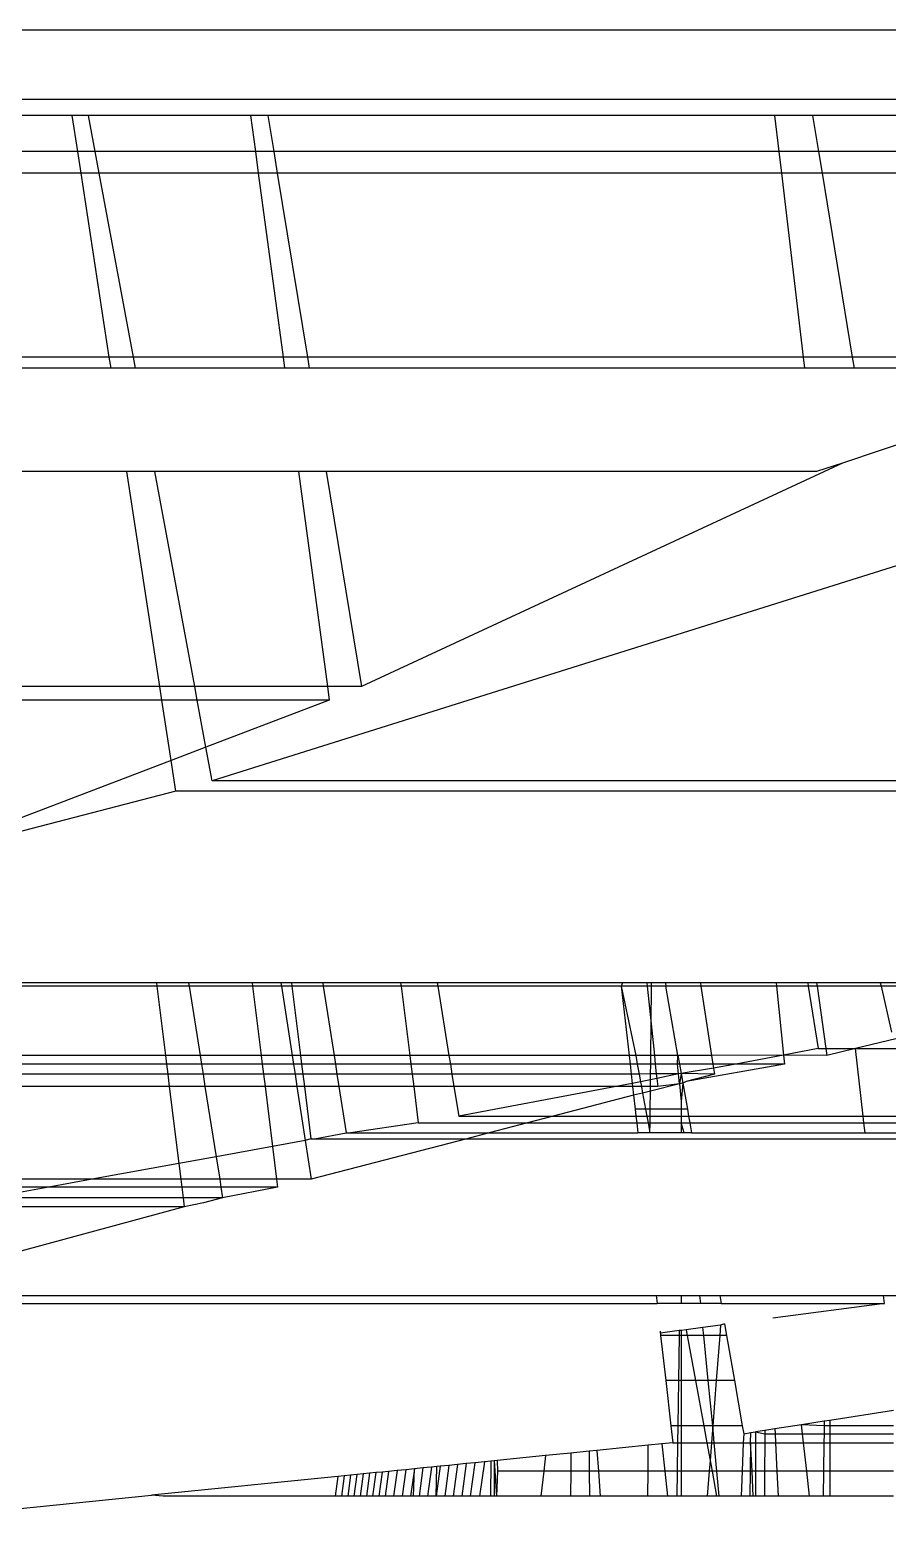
# Model space of a CAD drawing. Extents: x -24961 to 905641, y -154323 to 635957.
# Drawn here: x 438006.66 to 438018.54, y -143408.43 to -143387.59 of the extents above; entities that cross this region are included whole.
import ezdxf

# ---------------------------------------------------------------- set-up
doc = ezdxf.new("R2010")
doc.units = 0
doc.header["$LTSCALE"] = 1000
doc.header["$MEASUREMENT"] = 0

msp = doc.modelspace()

# ---------------------------------------------------------------- linework, layer by layer
for p, q in [((438029.848, -143387.592), (438006.189, -143387.592)), ((438030.028, -143388.552), (438004.612, -143388.552)), ((438007.241, -143388.776), (438004.22, -143388.776)), ((438007.317, -143389.275), (438007.241, -143388.776)), ((438007.467, -143388.776), (438007.241, -143388.776)), ((438007.56, -143389.275), (438007.467, -143388.776)), ((438009.712, -143388.776), (438007.467, -143388.776)), ((438009.712, -143388.776), (438009.779, -143389.275)), ((438009.95, -143388.776), (438009.712, -143388.776)), ((438009.95, -143388.776), (438010.032, -143389.275)), ((438016.974, -143388.776), (438009.95, -143388.776)), ((438016.974, -143388.776), (438017.033, -143389.275)), ((438017.5, -143388.776), (438016.974, -143388.776)), ((438017.5, -143388.776), (438017.582, -143389.275)), ((438018.74, -143388.776), (438017.5, -143388.776)), ((438007.317, -143389.275), (438003.278, -143389.275)), ((438007.56, -143389.275), (438007.317, -143389.275)), ((438007.363, -143389.574), (438007.317, -143389.275)), ((438007.615, -143389.574), (438007.56, -143389.275)), ((438009.779, -143389.275), (438007.56, -143389.275)), ((438009.779, -143389.275), (438009.819, -143389.574)), ((438010.032, -143389.275), (438009.779, -143389.275)), ((438010.032, -143389.275), (438010.081, -143389.574)), ((438017.033, -143389.275), (438010.032, -143389.275)), ((438017.033, -143389.275), (438017.068, -143389.574)), ((438017.582, -143389.275), (438017.033, -143389.275)), ((438017.582, -143389.275), (438017.631, -143389.574)), ((438018.833, -143389.275), (438017.582, -143389.275)), ((438007.363, -143389.574), (438002.642, -143389.574)), ((438007.615, -143389.574), (438007.363, -143389.574)), ((438007.754, -143392.12), (438007.363, -143389.574)), ((438009.819, -143389.574), (438007.615, -143389.574)), ((438008.089, -143392.12), (438007.615, -143389.574)), ((438009.819, -143389.574), (438010.162, -143392.12)), ((438010.081, -143389.574), (438009.819, -143389.574)), ((438010.081, -143389.574), (438010.5, -143392.12)), ((438017.068, -143389.574), (438010.081, -143389.574)), ((438017.068, -143389.574), (438017.369, -143392.12)), ((438017.631, -143389.574), (438017.068, -143389.574)), ((438017.631, -143389.574), (438018.049, -143392.12)), ((438018.888, -143389.574), (438017.631, -143389.574)), ((438007.754, -143392.12), (438001.235, -143392.12)), ((438007.778, -143392.273), (438007.754, -143392.12)), ((438008.089, -143392.12), (438007.754, -143392.12)), ((438008.118, -143392.273), (438008.089, -143392.12)), ((438010.162, -143392.12), (438008.089, -143392.12)), ((438010.162, -143392.12), (438010.183, -143392.273)), ((438010.5, -143392.12), (438010.162, -143392.12)), ((438010.5, -143392.12), (438010.525, -143392.273)), ((438017.369, -143392.12), (438010.5, -143392.12)), ((438017.369, -143392.12), (438017.387, -143392.273)), ((438018.049, -143392.12), (438017.369, -143392.12)), ((438018.049, -143392.12), (438018.075, -143392.273)), ((438019.362, -143392.12), (438018.049, -143392.12)), ((438007.778, -143392.273), (438001.26, -143392.273)), ((438008.118, -143392.273), (438007.778, -143392.273)), ((438010.183, -143392.273), (438008.118, -143392.273)), ((438010.525, -143392.273), (438010.183, -143392.273)), ((438017.387, -143392.273), (438010.525, -143392.273)), ((438018.075, -143392.273), (438017.387, -143392.273)), ((438019.391, -143392.273), (438018.075, -143392.273)), ((438019.535, -143393.047), (438017.913, -143393.588)), ((438007.998, -143393.707), (438001.498, -143393.707)), ((438008.454, -143396.683), (438007.998, -143393.707)), ((438008.384, -143393.707), (438007.998, -143393.707)), ((438008.938, -143396.683), (438008.384, -143393.707)), ((438010.376, -143393.707), (438008.384, -143393.707)), ((438010.376, -143393.707), (438010.777, -143396.683)), ((438010.76, -143393.707), (438010.376, -143393.707)), ((438010.76, -143393.707), (438011.249, -143396.683)), ((438017.556, -143393.707), (438010.76, -143393.707)), ((438017.913, -143393.588), (438011.249, -143396.683)), ((438017.913, -143393.588), (438017.556, -143393.707)), ((438019.832, -143394.645), (438009.181, -143397.989)), ((438008.454, -143396.683), (438001.993, -143396.683)), ((438008.483, -143396.872), (438008.454, -143396.683)), ((438008.938, -143396.683), (438008.454, -143396.683)), ((438008.973, -143396.872), (438008.938, -143396.683)), ((438010.777, -143396.683), (438008.938, -143396.683)), ((438010.777, -143396.683), (438010.802, -143396.872)), ((438011.249, -143396.683), (438010.777, -143396.683)), ((438008.483, -143396.872), (438002.024, -143396.872)), ((438008.611, -143397.707), (438008.483, -143396.872)), ((438008.973, -143396.872), (438008.483, -143396.872)), ((438009.094, -143397.522), (438008.973, -143396.872)), ((438010.802, -143396.872), (438008.973, -143396.872)), ((438010.802, -143396.872), (438009.094, -143397.522)), ((438009.094, -143397.522), (438008.611, -143397.707)), ((438009.181, -143397.989), (438009.094, -143397.522)), ((438008.611, -143397.707), (438004.981, -143399.09)), ((438008.677, -143398.133), (438008.611, -143397.707)), ((438021.469, -143397.989), (438009.181, -143397.989)), ((438008.677, -143398.133), (438004.981, -143399.09)), ((438021.491, -143398.133), (438008.677, -143398.133)), ((438008.406, -143400.787), (438000.864, -143400.787)), ((438008.852, -143400.787), (438008.406, -143400.787)), ((438008.406, -143400.787), (438008.412, -143400.834)), ((438009.733, -143400.787), (438008.852, -143400.787)), ((438008.852, -143400.787), (438008.86, -143400.834)), ((438009.733, -143400.787), (438009.739, -143400.834)), ((438010.132, -143400.787), (438009.733, -143400.787)), ((438010.277, -143400.787), (438010.132, -143400.787)), ((438010.132, -143400.787), (438010.139, -143400.834)), ((438010.711, -143400.787), (438010.277, -143400.787)), ((438010.277, -143400.787), (438010.283, -143400.834)), ((438010.711, -143400.787), (438010.718, -143400.834)), ((438011.791, -143400.787), (438010.711, -143400.787)), ((438011.791, -143400.787), (438011.797, -143400.834)), ((438012.298, -143400.787), (438011.791, -143400.787)), ((438012.298, -143400.787), (438012.306, -143400.834)), ((438014.864, -143400.787), (438012.298, -143400.787)), ((438014.864, -143400.787), (438014.848, -143400.834)), ((438015.202, -143400.787), (438014.864, -143400.787)), ((438015.202, -143400.787), (438015.207, -143400.834)), ((438015.267, -143400.787), (438015.202, -143400.787)), ((438015.46, -143400.787), (438015.267, -143400.787)), ((438015.267, -143400.834), (438015.267, -143400.787)), ((438015.46, -143400.787), (438015.468, -143400.834)), ((438015.945, -143400.787), (438015.46, -143400.787)), ((438016.993, -143400.787), (438015.945, -143400.787)), ((438015.945, -143400.787), (438015.953, -143400.834)), ((438016.993, -143400.787), (438016.998, -143400.834)), ((438017.432, -143400.787), (438016.993, -143400.787)), ((438017.432, -143400.787), (438017.44, -143400.834)), ((438017.556, -143400.787), (438017.432, -143400.787)), ((438017.556, -143400.787), (438017.562, -143400.834)), ((438018.438, -143400.787), (438017.556, -143400.787)), ((438018.438, -143400.787), (438018.449, -143400.834)), ((438021.185, -143400.787), (438018.438, -143400.787)), ((438008.412, -143400.834), (438000.764, -143400.834)), ((438008.86, -143400.834), (438008.412, -143400.834)), ((438008.412, -143400.834), (438008.531, -143401.792)), ((438009.739, -143400.834), (438008.86, -143400.834)), ((438008.86, -143400.834), (438009.012, -143401.792)), ((438010.139, -143400.834), (438009.739, -143400.834)), ((438009.739, -143400.834), (438009.859, -143401.792)), ((438010.283, -143400.834), (438010.139, -143400.834)), ((438010.139, -143400.834), (438010.287, -143401.792)), ((438010.718, -143400.834), (438010.283, -143400.834)), ((438010.283, -143400.834), (438010.404, -143401.792)), ((438011.797, -143400.834), (438010.718, -143400.834)), ((438010.718, -143400.834), (438010.868, -143401.792)), ((438012.306, -143400.834), (438011.797, -143400.834)), ((438011.797, -143400.834), (438011.918, -143401.792)), ((438014.848, -143400.834), (438012.306, -143400.834)), ((438012.306, -143400.834), (438012.46, -143401.792)), ((438015.207, -143400.834), (438014.848, -143400.834)), ((438014.848, -143400.834), (438015.049, -143401.792)), ((438014.848, -143400.834), (438014.956, -143401.792)), ((438015.267, -143400.834), (438015.207, -143400.834)), ((438015.207, -143400.834), (438015.261, -143401.355)), ((438015.261, -143401.355), (438015.267, -143400.834)), ((438015.468, -143400.834), (438015.267, -143400.834)), ((438015.953, -143400.834), (438015.468, -143400.834)), ((438015.634, -143401.792), (438015.468, -143400.834)), ((438015.953, -143400.834), (438016.1, -143401.792)), ((438016.998, -143400.834), (438015.953, -143400.834)), ((438016.998, -143400.834), (438017.098, -143401.789)), ((438017.44, -143400.834), (438016.998, -143400.834)), ((438017.44, -143400.834), (438017.579, -143401.699)), ((438017.562, -143400.834), (438017.44, -143400.834)), ((438017.562, -143400.834), (438017.685, -143401.699)), ((438018.449, -143400.834), (438017.562, -143400.834)), ((438018.449, -143400.834), (438018.593, -143401.47)), ((438021.008, -143400.834), (438018.449, -143400.834)), ((438015.257, -143401.792), (438015.261, -143401.355)), ((438015.261, -143401.355), (438015.307, -143401.792)), ((438019.044, -143401.47), (438018.095, -143401.699)), ((438008.531, -143401.792), (438000.432, -143401.792)), ((438008.531, -143401.792), (438008.546, -143401.914)), ((438009.012, -143401.792), (438008.531, -143401.792)), ((438009.012, -143401.792), (438009.031, -143401.914)), ((438009.859, -143401.792), (438009.012, -143401.792)), ((438009.859, -143401.792), (438009.874, -143401.914)), ((438010.287, -143401.792), (438009.859, -143401.792)), ((438010.287, -143401.792), (438010.306, -143401.914)), ((438010.404, -143401.792), (438010.287, -143401.792)), ((438010.404, -143401.792), (438010.419, -143401.914)), ((438010.868, -143401.792), (438010.404, -143401.792)), ((438010.868, -143401.792), (438010.887, -143401.914)), ((438011.918, -143401.792), (438010.868, -143401.792)), ((438011.918, -143401.792), (438011.933, -143401.914)), ((438012.46, -143401.792), (438011.918, -143401.792)), ((438012.46, -143401.792), (438012.48, -143401.914)), ((438014.956, -143401.792), (438012.46, -143401.792)), ((438015.049, -143401.792), (438014.956, -143401.792)), ((438014.956, -143401.792), (438014.97, -143401.914)), ((438015.257, -143401.792), (438015.049, -143401.792)), ((438015.049, -143401.792), (438015.071, -143401.914)), ((438015.256, -143401.914), (438015.257, -143401.792)), ((438015.307, -143401.792), (438015.257, -143401.792)), ((438015.634, -143401.792), (438015.307, -143401.792)), ((438015.307, -143401.792), (438015.32, -143401.914)), ((438015.628, -143401.914), (438015.634, -143401.792)), ((438015.634, -143401.792), (438015.656, -143401.914)), ((438016.1, -143401.792), (438015.634, -143401.792)), ((438017.098, -143401.789), (438016.1, -143401.792)), ((438016.1, -143401.792), (438016.119, -143401.914)), ((438017.098, -143401.789), (438016.435, -143401.914)), ((438017.579, -143401.699), (438017.098, -143401.789)), ((438017.098, -143401.789), (438017.111, -143401.914)), ((438017.698, -143401.792), (438017.098, -143401.789)), ((438017.579, -143401.699), (438017.685, -143401.699)), ((438017.685, -143401.699), (438017.698, -143401.792)), ((438017.685, -143401.699), (438018.095, -143401.699)), ((438018.095, -143401.699), (438017.698, -143401.792)), ((438018.201, -143402.634), (438018.095, -143401.699)), ((438018.095, -143401.699), (438018.658, -143401.699)), ((438008.546, -143401.914), (438000.451, -143401.914)), ((438008.564, -143402.053), (438000.473, -143402.053)), ((438008.546, -143401.914), (438008.564, -143402.053)), ((438009.031, -143401.914), (438008.546, -143401.914)), ((438008.564, -143402.053), (438008.585, -143402.225)), ((438009.053, -143402.053), (438008.564, -143402.053)), ((438009.031, -143401.914), (438009.053, -143402.053)), ((438009.874, -143401.914), (438009.031, -143401.914)), ((438009.053, -143402.053), (438009.08, -143402.225)), ((438009.891, -143402.053), (438009.053, -143402.053)), ((438009.874, -143401.914), (438009.891, -143402.053)), ((438010.306, -143401.914), (438009.874, -143401.914)), ((438009.891, -143402.053), (438009.913, -143402.225)), ((438010.328, -143402.053), (438009.891, -143402.053)), ((438010.306, -143401.914), (438010.328, -143402.053)), ((438010.419, -143401.914), (438010.306, -143401.914)), ((438010.328, -143402.053), (438010.354, -143402.225)), ((438010.436, -143402.053), (438010.328, -143402.053)), ((438010.419, -143401.914), (438010.436, -143402.053)), ((438010.887, -143401.914), (438010.419, -143401.914)), ((438010.436, -143402.053), (438010.458, -143402.225)), ((438010.909, -143402.053), (438010.436, -143402.053)), ((438010.887, -143401.914), (438010.909, -143402.053)), ((438011.933, -143401.914), (438010.887, -143401.914)), ((438010.909, -143402.053), (438010.936, -143402.225)), ((438011.951, -143402.053), (438010.909, -143402.053)), ((438011.933, -143401.914), (438011.951, -143402.053)), ((438012.48, -143401.914), (438011.933, -143401.914)), ((438011.951, -143402.053), (438011.972, -143402.225)), ((438012.502, -143402.053), (438011.951, -143402.053)), ((438012.48, -143401.914), (438012.502, -143402.053)), ((438014.97, -143401.914), (438012.48, -143401.914)), ((438012.502, -143402.053), (438012.53, -143402.225)), ((438014.986, -143402.053), (438012.502, -143402.053)), ((438015.071, -143401.914), (438014.97, -143401.914)), ((438014.97, -143401.914), (438014.986, -143402.053)), ((438015.096, -143402.051), (438014.986, -143402.053)), ((438014.986, -143402.053), (438015.001, -143402.183)), ((438015.256, -143401.914), (438015.071, -143401.914)), ((438015.071, -143401.914), (438015.096, -143402.051)), ((438015.254, -143402.048), (438015.096, -143402.051)), ((438015.096, -143402.051), (438015.116, -143402.159)), ((438015.253, -143402.13), (438015.254, -143402.048)), ((438015.254, -143402.048), (438015.256, -143401.914)), ((438015.334, -143402.047), (438015.254, -143402.048)), ((438015.32, -143401.914), (438015.256, -143401.914)), ((438015.628, -143401.914), (438015.32, -143401.914)), ((438015.32, -143401.914), (438015.334, -143402.047)), ((438015.641, -143402.049), (438015.334, -143402.047)), ((438015.334, -143402.047), (438015.341, -143402.112)), ((438015.641, -143402.049), (438015.341, -143402.112)), ((438015.641, -143402.049), (438015.628, -143401.914)), ((438015.656, -143401.914), (438015.628, -143401.914)), ((438015.678, -143402.041), (438015.641, -143402.049)), ((438015.654, -143402.187), (438015.641, -143402.049)), ((438015.678, -143402.041), (438015.654, -143402.187)), ((438015.656, -143401.914), (438015.678, -143402.041)), ((438016.119, -143401.914), (438015.656, -143401.914)), ((438016.128, -143401.971), (438015.678, -143402.041)), ((438015.678, -143402.041), (438015.701, -143402.176)), ((438016.141, -143402.053), (438015.678, -143402.041)), ((438017.111, -143401.914), (438015.749, -143402.155)), ((438016.141, -143402.053), (438015.749, -143402.155)), ((438016.119, -143401.914), (438016.128, -143401.971)), ((438016.435, -143401.914), (438016.119, -143401.914)), ((438016.435, -143401.914), (438016.128, -143401.971)), ((438016.128, -143401.971), (438016.141, -143402.053)), ((438017.111, -143401.914), (438016.435, -143401.914)), ((438008.585, -143402.225), (438000.501, -143402.225)), ((438008.585, -143402.225), (438008.718, -143403.289)), ((438009.08, -143402.225), (438008.585, -143402.225)), ((438009.08, -143402.225), (438009.234, -143403.195)), ((438009.913, -143402.225), (438009.08, -143402.225)), ((438009.913, -143402.225), (438010.016, -143403.052)), ((438010.354, -143402.225), (438009.913, -143402.225)), ((438010.354, -143402.225), (438010.469, -143402.97)), ((438010.458, -143402.225), (438010.354, -143402.225)), ((438010.458, -143402.225), (438010.549, -143402.947)), ((438010.936, -143402.225), (438010.458, -143402.225)), ((438010.936, -143402.225), (438011.036, -143402.866)), ((438011.972, -143402.225), (438010.936, -143402.225)), ((438011.972, -143402.225), (438012.036, -143402.728)), ((438012.53, -143402.225), (438011.972, -143402.225)), ((438012.53, -143402.225), (438012.596, -143402.634)), ((438014.777, -143402.225), (438012.53, -143402.225)), ((438014.777, -143402.225), (438012.596, -143402.634)), ((438015.001, -143402.183), (438014.777, -143402.225)), ((438015.005, -143402.225), (438014.777, -143402.225)), ((438015.116, -143402.159), (438015.001, -143402.183)), ((438015.001, -143402.183), (438015.005, -143402.225)), ((438015.128, -143402.225), (438015.005, -143402.225)), ((438015.005, -143402.225), (438015.019, -143402.345)), ((438015.253, -143402.13), (438015.116, -143402.159)), ((438015.116, -143402.159), (438015.128, -143402.225)), ((438015.253, -143402.225), (438015.128, -143402.225)), ((438015.128, -143402.225), (438015.145, -143402.314)), ((438015.654, -143402.187), (438015.252, -143402.287)), ((438015.252, -143402.287), (438015.253, -143402.225)), ((438015.341, -143402.112), (438015.253, -143402.13)), ((438015.253, -143402.225), (438015.253, -143402.13)), ((438015.353, -143402.225), (438015.253, -143402.225)), ((438015.341, -143402.112), (438015.353, -143402.225)), ((438015.654, -143402.187), (438015.353, -143402.225)), ((438015.701, -143402.176), (438015.654, -143402.187)), ((438015.654, -143402.187), (438015.678, -143402.429)), ((438015.701, -143402.176), (438015.678, -143402.429)), ((438015.749, -143402.155), (438015.701, -143402.176)), ((438015.701, -143402.176), (438015.764, -143402.539)), ((438015.019, -143402.345), (438013.907, -143402.634)), ((438015.145, -143402.314), (438015.019, -143402.345)), ((438015.019, -143402.345), (438015.041, -143402.539)), ((438015.252, -143402.287), (438015.145, -143402.314)), ((438015.145, -143402.314), (438015.186, -143402.539)), ((438015.249, -143402.539), (438015.252, -143402.287)), ((438015.678, -143402.429), (438015.678, -143402.539)), ((438012.596, -143402.634), (438013.907, -143402.634)), ((438013.907, -143402.634), (438013.548, -143402.728)), ((438013.907, -143402.634), (438015.051, -143402.634)), ((438015.186, -143402.539), (438015.041, -143402.539)), ((438015.041, -143402.539), (438015.051, -143402.634)), ((438015.051, -143402.634), (438015.203, -143402.634)), ((438015.051, -143402.634), (438015.062, -143402.728)), ((438015.249, -143402.539), (438015.186, -143402.539)), ((438015.186, -143402.539), (438015.203, -143402.634)), ((438015.203, -143402.634), (438015.248, -143402.634)), ((438015.203, -143402.634), (438015.221, -143402.728)), ((438015.247, -143402.728), (438015.248, -143402.634)), ((438015.248, -143402.634), (438015.249, -143402.539)), ((438015.248, -143402.634), (438015.678, -143402.634)), ((438015.678, -143402.539), (438015.249, -143402.539)), ((438015.678, -143402.539), (438015.678, -143402.634)), ((438015.764, -143402.539), (438015.678, -143402.539)), ((438015.678, -143402.634), (438015.678, -143402.728)), ((438015.678, -143402.634), (438015.781, -143402.634)), ((438015.764, -143402.539), (438015.781, -143402.634)), ((438015.781, -143402.634), (438015.797, -143402.728)), ((438015.781, -143402.634), (438018.201, -143402.634)), ((438018.211, -143402.728), (438018.201, -143402.634)), ((438018.201, -143402.634), (438018.804, -143402.634)), ((438010.596, -143402.947), (438011.036, -143402.866)), ((438011.036, -143402.866), (438011.095, -143402.866)), ((438012.036, -143402.728), (438011.095, -143402.866)), ((438011.095, -143402.866), (438013.016, -143402.866)), ((438012.036, -143402.728), (438013.548, -143402.728)), ((438013.016, -143402.866), (438012.708, -143402.947)), ((438013.548, -143402.728), (438013.016, -143402.866)), ((438013.016, -143402.866), (438015.078, -143402.866)), ((438013.548, -143402.728), (438015.062, -143402.728)), ((438015.062, -143402.728), (438015.221, -143402.728)), ((438015.062, -143402.728), (438015.078, -143402.866)), ((438015.246, -143402.866), (438015.078, -143402.866)), ((438015.221, -143402.728), (438015.247, -143402.728)), ((438015.221, -143402.728), (438015.246, -143402.866)), ((438015.246, -143402.866), (438015.247, -143402.728)), ((438015.678, -143402.866), (438015.246, -143402.866)), ((438015.247, -143402.728), (438015.678, -143402.728)), ((438015.678, -143402.728), (438015.678, -143402.866)), ((438015.72, -143402.866), (438015.678, -143402.728)), ((438015.678, -143402.728), (438015.797, -143402.728)), ((438015.72, -143402.866), (438015.678, -143402.866)), ((438015.821, -143402.866), (438015.72, -143402.866)), ((438015.797, -143402.728), (438015.821, -143402.866)), ((438015.797, -143402.728), (438018.211, -143402.728)), ((438015.821, -143402.866), (438018.227, -143402.866)), ((438018.227, -143402.866), (438018.211, -143402.728)), ((438018.211, -143402.728), (438018.819, -143402.728)), ((438018.227, -143402.866), (438018.84, -143402.866)), ((438010.016, -143403.052), (438009.234, -143403.195)), ((438010.469, -143402.97), (438010.016, -143403.052)), ((438010.016, -143403.052), (438010.073, -143403.508)), ((438010.549, -143402.947), (438010.469, -143402.97)), ((438010.469, -143402.97), (438010.552, -143403.508)), ((438010.549, -143402.947), (438010.596, -143402.947)), ((438012.708, -143402.947), (438010.552, -143403.508)), ((438010.596, -143402.947), (438012.708, -143402.947)), ((438012.708, -143402.947), (438031.064, -143402.947)), ((438008.718, -143403.289), (438007.518, -143403.508)), ((438009.234, -143403.195), (438008.718, -143403.289)), ((438008.718, -143403.289), (438008.746, -143403.508)), ((438009.234, -143403.195), (438009.284, -143403.508)), ((438007.518, -143403.508), (438000.706, -143403.508)), ((438007.518, -143403.508), (438006.917, -143403.618)), ((438008.746, -143403.508), (438007.518, -143403.508)), ((438008.746, -143403.508), (438008.759, -143403.618)), ((438009.284, -143403.508), (438008.746, -143403.508)), ((438009.284, -143403.508), (438009.301, -143403.618)), ((438010.073, -143403.508), (438009.284, -143403.508)), ((438010.073, -143403.508), (438010.087, -143403.618)), ((438010.552, -143403.508), (438010.073, -143403.508)), ((438006.917, -143403.618), (438000.723, -143403.618)), ((438006.917, -143403.618), (438006.117, -143403.763)), ((438008.759, -143403.618), (438006.917, -143403.618)), ((438008.759, -143403.618), (438008.778, -143403.763)), ((438009.301, -143403.618), (438008.759, -143403.618)), ((438009.301, -143403.618), (438009.324, -143403.763)), ((438010.087, -143403.618), (438009.301, -143403.618)), ((438010.087, -143403.618), (438009.324, -143403.763)), ((438008.793, -143403.89), (438004.251, -143405.12)), ((438008.793, -143403.89), (438005.422, -143403.89)), ((438008.778, -143403.763), (438006.117, -143403.763)), ((438008.778, -143403.763), (438008.793, -143403.89)), ((438009.324, -143403.763), (438008.778, -143403.763)), ((438009.06, -143403.834), (438008.793, -143403.89)), ((438009.324, -143403.763), (438009.06, -143403.834)), ((438004.251, -143405.12), (438015.332, -143405.12)), ((438015.332, -143405.12), (438015.344, -143405.23)), ((438015.332, -143405.12), (438015.678, -143405.12)), ((438015.678, -143405.12), (438015.678, -143405.23)), ((438015.678, -143405.12), (438015.938, -143405.12)), ((438015.949, -143405.23), (438015.938, -143405.12)), ((438015.938, -143405.12), (438016.212, -143405.12)), ((438016.212, -143405.12), (438016.231, -143405.23)), ((438016.212, -143405.12), (438018.482, -143405.12)), ((438018.494, -143405.23), (438018.482, -143405.12)), ((438018.482, -143405.12), (438019.193, -143405.12)), ((438003.841, -143405.23), (438015.344, -143405.23)), ((438015.678, -143405.23), (438015.344, -143405.23)), ((438015.949, -143405.23), (438015.678, -143405.23)), ((438016.231, -143405.23), (438015.949, -143405.23)), ((438016.231, -143405.23), (438018.494, -143405.23)), ((438018.494, -143405.23), (438016.95, -143405.433)), ((438015.746, -143405.592), (438015.678, -143405.601)), ((438015.981, -143405.561), (438015.746, -143405.592)), ((438015.746, -143405.592), (438015.761, -143405.671)), ((438016.223, -143405.529), (438015.981, -143405.561)), ((438015.991, -143405.671), (438015.981, -143405.561)), ((438016.223, -143405.529), (438016.212, -143405.671)), ((438016.28, -143405.509), (438016.223, -143405.529)), ((438016.28, -143405.509), (438016.308, -143405.671)), ((438015.387, -143405.611), (438015.394, -143405.671)), ((438015.651, -143405.604), (438015.391, -143405.639)), ((438015.65, -143405.671), (438015.394, -143405.671)), ((438015.394, -143405.671), (438015.465, -143406.297)), ((438015.65, -143405.671), (438015.641, -143406.297)), ((438015.651, -143405.604), (438015.65, -143405.671)), ((438015.678, -143405.671), (438015.65, -143405.671)), ((438015.678, -143405.601), (438015.651, -143405.604)), ((438015.678, -143405.601), (438015.678, -143405.671)), ((438015.761, -143405.671), (438015.678, -143405.671)), ((438015.678, -143405.671), (438015.678, -143406.297)), ((438015.991, -143405.671), (438015.761, -143405.671)), ((438015.761, -143405.671), (438015.876, -143406.297)), ((438016.212, -143405.671), (438015.991, -143405.671)), ((438016.052, -143406.297), (438015.991, -143405.671)), ((438016.212, -143405.671), (438016.164, -143406.297)), ((438016.308, -143405.671), (438016.212, -143405.671)), ((438016.308, -143405.671), (438016.417, -143406.297)), ((438015.641, -143406.297), (438015.465, -143406.297)), ((438015.465, -143406.297), (438015.536, -143406.924)), ((438015.641, -143406.297), (438015.632, -143406.924)), ((438015.678, -143406.297), (438015.641, -143406.297)), ((438015.876, -143406.297), (438015.678, -143406.297)), ((438015.678, -143406.297), (438015.678, -143406.924)), ((438016.052, -143406.297), (438015.876, -143406.297)), ((438015.876, -143406.297), (438015.991, -143406.924)), ((438016.115, -143406.924), (438016.052, -143406.297)), ((438016.164, -143406.297), (438016.052, -143406.297)), ((438016.164, -143406.297), (438016.115, -143406.924)), ((438016.417, -143406.297), (438016.164, -143406.297)), ((438016.417, -143406.297), (438016.526, -143406.924)), ((438017.74, -143406.848), (438017.661, -143406.86)), ((438018.623, -143406.711), (438017.74, -143406.848)), ((438017.74, -143406.848), (438017.74, -143406.924)), ((438015.536, -143406.924), (438015.562, -143407.158)), ((438015.632, -143406.924), (438015.536, -143406.924)), ((438015.632, -143406.924), (438015.628, -143407.158)), ((438015.678, -143406.924), (438015.632, -143406.924)), ((438015.991, -143406.924), (438015.678, -143406.924)), ((438015.678, -143406.924), (438015.678, -143407.158)), ((438016.115, -143406.924), (438015.991, -143406.924)), ((438015.991, -143406.924), (438016.034, -143407.158)), ((438016.115, -143406.924), (438016.097, -143407.158)), ((438016.135, -143407.158), (438016.115, -143406.924)), ((438016.526, -143406.924), (438016.115, -143406.924)), ((438016.526, -143406.924), (438016.545, -143407.033)), ((438016.545, -143407.033), (438016.539, -143407.158)), ((438016.545, -143407.033), (438016.642, -143407.017)), ((438016.64, -143407.158), (438016.642, -143407.017)), ((438016.642, -143407.017), (438016.709, -143407.007)), ((438016.837, -143406.987), (438016.709, -143407.007)), ((438016.709, -143407.007), (438016.709, -143407.158)), ((438016.709, -143407.007), (438016.837, -143407.033)), ((438016.837, -143407.033), (438016.836, -143407.158)), ((438016.976, -143406.966), (438016.837, -143406.987)), ((438016.837, -143406.987), (438016.837, -143407.033)), ((438016.837, -143407.033), (438016.979, -143407.033)), ((438017.347, -143406.908), (438016.976, -143406.966)), ((438016.976, -143406.966), (438016.979, -143407.033)), ((438016.979, -143407.033), (438017.361, -143407.033)), ((438016.979, -143407.033), (438016.985, -143407.158)), ((438017.661, -143406.86), (438017.347, -143406.908)), ((438017.361, -143407.033), (438017.347, -143406.908)), ((438017.66, -143406.924), (438017.347, -143406.908)), ((438017.375, -143407.158), (438017.361, -143407.033)), ((438017.361, -143407.033), (438017.658, -143407.033)), ((438017.658, -143407.033), (438017.656, -143407.158)), ((438017.66, -143406.924), (438017.658, -143407.033)), ((438017.658, -143407.033), (438017.74, -143407.033)), ((438017.661, -143406.86), (438017.66, -143406.924)), ((438017.74, -143406.924), (438017.66, -143406.924)), ((438017.74, -143406.924), (438017.74, -143407.033)), ((438018.623, -143406.924), (438017.74, -143406.924)), ((438017.74, -143407.033), (438017.74, -143407.158)), ((438017.74, -143407.033), (438018.623, -143407.033)), ((438014.512, -143407.263), (438014.402, -143407.274)), ((438015.222, -143407.192), (438014.512, -143407.263)), ((438014.512, -143407.263), (438014.532, -143407.55)), ((438015.219, -143407.55), (438015.222, -143407.192)), ((438015.411, -143407.173), (438015.222, -143407.192)), ((438015.562, -143407.158), (438015.411, -143407.173)), ((438015.411, -143407.173), (438015.452, -143407.55)), ((438015.562, -143407.158), (438015.628, -143407.158)), ((438015.628, -143407.158), (438015.623, -143407.55)), ((438015.628, -143407.158), (438015.678, -143407.158)), ((438015.678, -143407.158), (438015.678, -143407.55)), ((438015.678, -143407.158), (438016.034, -143407.158)), ((438016.034, -143407.158), (438016.079, -143407.402)), ((438016.034, -143407.158), (438016.097, -143407.158)), ((438016.097, -143407.158), (438016.079, -143407.402)), ((438016.097, -143407.158), (438016.135, -143407.158)), ((438016.173, -143407.55), (438016.135, -143407.158)), ((438016.135, -143407.158), (438016.539, -143407.158)), ((438016.539, -143407.158), (438016.523, -143407.55)), ((438016.539, -143407.158), (438016.64, -143407.158)), ((438016.64, -143407.158), (438016.633, -143407.55)), ((438016.662, -143407.55), (438016.64, -143407.158)), ((438016.64, -143407.158), (438016.709, -143407.158)), ((438016.709, -143407.158), (438016.709, -143407.55)), ((438016.709, -143407.158), (438016.836, -143407.158)), ((438016.836, -143407.158), (438016.833, -143407.55)), ((438016.836, -143407.158), (438016.985, -143407.158)), ((438016.985, -143407.158), (438017.004, -143407.55)), ((438016.985, -143407.158), (438017.375, -143407.158)), ((438017.419, -143407.55), (438017.375, -143407.158)), ((438017.375, -143407.158), (438017.656, -143407.158)), ((438017.656, -143407.158), (438017.65, -143407.55)), ((438017.656, -143407.158), (438017.74, -143407.158)), ((438017.74, -143407.158), (438017.74, -143407.55)), ((438017.74, -143407.158), (438018.623, -143407.158)), ((438012.46, -143407.47), (438012.34, -143407.482)), ((438012.46, -143407.47), (438012.402, -143407.896)), ((438012.58, -143407.457), (438012.46, -143407.47)), ((438012.58, -143407.457), (438012.52, -143407.896)), ((438012.7, -143407.445), (438012.58, -143407.457)), ((438012.7, -143407.445), (438012.638, -143407.896)), ((438012.82, -143407.433), (438012.7, -143407.445)), ((438012.82, -143407.433), (438012.756, -143407.896)), ((438012.951, -143407.42), (438012.82, -143407.433)), ((438012.951, -143407.42), (438012.885, -143407.896)), ((438013.043, -143407.411), (438012.951, -143407.42)), ((438013.043, -143407.411), (438013.036, -143407.896)), ((438013.086, -143407.407), (438013.043, -143407.411)), ((438013.128, -143407.402), (438013.086, -143407.407)), ((438013.086, -143407.407), (438013.086, -143407.896)), ((438013.086, -143407.407), (438013.121, -143407.896)), ((438013.8, -143407.335), (438013.128, -143407.402)), ((438013.128, -143407.402), (438013.132, -143407.55)), ((438013.8, -143407.335), (438013.774, -143407.55)), ((438014.149, -143407.3), (438013.8, -143407.335)), ((438014.149, -143407.3), (438014.148, -143407.55)), ((438014.402, -143407.274), (438014.149, -143407.3)), ((438014.402, -143407.274), (438014.405, -143407.55)), ((438016.079, -143407.402), (438016.067, -143407.55)), ((438016.079, -143407.402), (438016.106, -143407.55)), ((438010.923, -143407.624), (438008.34, -143407.884)), ((438010.923, -143407.624), (438010.885, -143407.896)), ((438011.01, -143407.615), (438010.923, -143407.624)), ((438011.01, -143407.615), (438010.971, -143407.896)), ((438011.097, -143407.606), (438011.01, -143407.615)), ((438011.097, -143407.606), (438011.058, -143407.896)), ((438011.185, -143407.598), (438011.097, -143407.606)), ((438011.185, -143407.598), (438011.144, -143407.896)), ((438011.272, -143407.589), (438011.185, -143407.598)), ((438011.272, -143407.589), (438011.23, -143407.896)), ((438011.36, -143407.58), (438011.272, -143407.589)), ((438011.36, -143407.58), (438011.316, -143407.896)), ((438011.447, -143407.571), (438011.36, -143407.58)), ((438011.447, -143407.571), (438011.402, -143407.896)), ((438011.534, -143407.563), (438011.447, -143407.571)), ((438011.534, -143407.563), (438011.488, -143407.896)), ((438011.622, -143407.554), (438011.534, -143407.563)), ((438011.622, -143407.554), (438011.575, -143407.896)), ((438011.742, -143407.542), (438011.622, -143407.554)), ((438011.742, -143407.542), (438011.693, -143407.896)), ((438011.861, -143407.53), (438011.742, -143407.542)), ((438011.861, -143407.53), (438011.811, -143407.896)), ((438011.981, -143407.518), (438011.861, -143407.53)), ((438011.981, -143407.518), (438011.929, -143407.896)), ((438011.969, -143407.896), (438011.981, -143407.518)), ((438012.101, -143407.506), (438011.981, -143407.518)), ((438012.101, -143407.506), (438012.047, -143407.896)), ((438012.221, -143407.494), (438012.101, -143407.506)), ((438012.221, -143407.494), (438012.165, -143407.896)), ((438012.295, -143407.486), (438012.221, -143407.494)), ((438012.34, -143407.482), (438012.283, -143407.896)), ((438012.283, -143407.896), (438012.295, -143407.486)), ((438012.34, -143407.482), (438012.295, -143407.486)), ((438013.132, -143407.55), (438013.121, -143407.896)), ((438013.774, -143407.55), (438013.132, -143407.55)), ((438013.774, -143407.55), (438013.732, -143407.896)), ((438014.148, -143407.55), (438013.774, -143407.55)), ((438014.148, -143407.55), (438014.147, -143407.896)), ((438014.405, -143407.55), (438014.148, -143407.55)), ((438014.405, -143407.55), (438014.41, -143407.896)), ((438014.532, -143407.55), (438014.405, -143407.55)), ((438014.532, -143407.55), (438014.556, -143407.896)), ((438015.219, -143407.55), (438014.532, -143407.55)), ((438015.217, -143407.896), (438015.219, -143407.55)), ((438015.452, -143407.55), (438015.219, -143407.55)), ((438015.452, -143407.55), (438015.489, -143407.896)), ((438015.623, -143407.55), (438015.452, -143407.55)), ((438015.623, -143407.55), (438015.618, -143407.896)), ((438015.678, -143407.55), (438015.623, -143407.55)), ((438015.678, -143407.55), (438015.678, -143407.896)), ((438016.067, -143407.55), (438015.678, -143407.55)), ((438016.067, -143407.55), (438016.04, -143407.896)), ((438016.106, -143407.55), (438016.067, -143407.55)), ((438016.106, -143407.55), (438016.169, -143407.896)), ((438016.173, -143407.55), (438016.106, -143407.55)), ((438016.207, -143407.896), (438016.173, -143407.55)), ((438016.523, -143407.55), (438016.173, -143407.55)), ((438016.523, -143407.55), (438016.508, -143407.896)), ((438016.633, -143407.55), (438016.523, -143407.55)), ((438016.633, -143407.55), (438016.628, -143407.896)), ((438016.662, -143407.55), (438016.633, -143407.55)), ((438016.676, -143407.896), (438016.662, -143407.55)), ((438016.709, -143407.55), (438016.662, -143407.55)), ((438016.709, -143407.55), (438016.709, -143407.896)), ((438016.833, -143407.55), (438016.709, -143407.55)), ((438016.833, -143407.55), (438016.831, -143407.896)), ((438017.004, -143407.55), (438016.833, -143407.55)), ((438017.004, -143407.55), (438017.021, -143407.896)), ((438017.419, -143407.55), (438017.004, -143407.55)), ((438017.458, -143407.896), (438017.419, -143407.55)), ((438017.65, -143407.55), (438017.419, -143407.55)), ((438017.65, -143407.55), (438017.644, -143407.896)), ((438017.74, -143407.55), (438017.65, -143407.55)), ((438017.74, -143407.55), (438017.74, -143407.896)), ((438018.622, -143407.55), (438017.74, -143407.55)), ((438002.87, -143408.433), (438008.34, -143407.884)), ((438008.499, -143407.896), (438008.34, -143407.884)), ((438010.885, -143407.896), (438008.499, -143407.896)), ((438010.971, -143407.896), (438010.885, -143407.896)), ((438011.058, -143407.896), (438010.971, -143407.896)), ((438011.144, -143407.896), (438011.058, -143407.896)), ((438011.23, -143407.896), (438011.144, -143407.896)), ((438011.316, -143407.896), (438011.23, -143407.896)), ((438011.402, -143407.896), (438011.316, -143407.896)), ((438011.488, -143407.896), (438011.402, -143407.896)), ((438011.575, -143407.896), (438011.488, -143407.896)), ((438011.693, -143407.896), (438011.575, -143407.896)), ((438011.811, -143407.896), (438011.693, -143407.896)), ((438011.929, -143407.896), (438011.811, -143407.896)), ((438011.969, -143407.896), (438011.929, -143407.896)), ((438012.047, -143407.896), (438011.969, -143407.896)), ((438012.165, -143407.896), (438012.047, -143407.896)), ((438012.283, -143407.896), (438012.165, -143407.896)), ((438012.402, -143407.896), (438012.283, -143407.896)), ((438012.52, -143407.896), (438012.402, -143407.896)), ((438012.638, -143407.896), (438012.52, -143407.896)), ((438012.756, -143407.896), (438012.638, -143407.896)), ((438012.885, -143407.896), (438012.756, -143407.896)), ((438013.036, -143407.896), (438012.885, -143407.896)), ((438013.086, -143407.896), (438013.036, -143407.896)), ((438013.121, -143407.896), (438013.086, -143407.896)), ((438013.732, -143407.896), (438013.121, -143407.896)), ((438014.147, -143407.896), (438013.732, -143407.896)), ((438014.41, -143407.896), (438014.147, -143407.896)), ((438014.556, -143407.896), (438014.41, -143407.896)), ((438015.217, -143407.896), (438014.556, -143407.896)), ((438015.489, -143407.896), (438015.217, -143407.896)), ((438015.618, -143407.896), (438015.489, -143407.896)), ((438015.678, -143407.896), (438015.618, -143407.896)), ((438016.04, -143407.896), (438015.678, -143407.896)), ((438016.169, -143407.896), (438016.04, -143407.896)), ((438016.207, -143407.896), (438016.169, -143407.896)), ((438016.508, -143407.896), (438016.207, -143407.896)), ((438016.628, -143407.896), (438016.508, -143407.896)), ((438016.676, -143407.896), (438016.628, -143407.896)), ((438016.709, -143407.896), (438016.676, -143407.896)), ((438016.831, -143407.896), (438016.709, -143407.896)), ((438017.021, -143407.896), (438016.831, -143407.896)), ((438017.458, -143407.896), (438017.021, -143407.896)), ((438017.644, -143407.896), (438017.458, -143407.896)), ((438017.74, -143407.896), (438017.644, -143407.896)), ((438018.621, -143407.896), (438017.74, -143407.896))]:
    msp.add_line(p, q)

doc.saveas('drawing.dxf')
